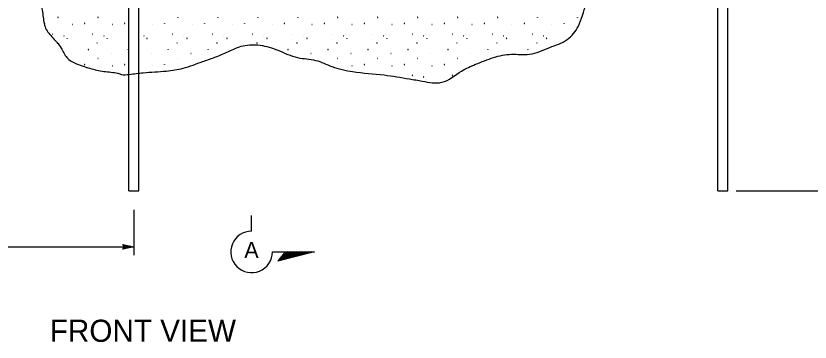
# Model space of a CAD drawing. Extents: x -894 to 866, y -476 to 714.
# Drawn here: x -348.1 to 81.7, y 167.9 to 344.7 of the extents above; entities that cross this region are included whole.
import ezdxf

# ---------------------------------------------------------------- set-up
doc = ezdxf.new("R2010")
doc.units = 0
for name, color, linetype in [('23 Layout Notes', 7, 'Continuous'), ('36 Drainage', 7, 'Continuous'), ('37 Drain Anno', 7, 'Continuous'), ('57 Undefined', 7, 'Continuous'), ('60 Nongeo Data', 7, 'Continuous')]:
    doc.layers.add(name, color=color, linetype=linetype)

msp = doc.modelspace()

# ---------------------------------------------------------------- linework, layer by layer
at = {"layer": '23 Layout Notes'}
for p, q in [((-220.52, 228.08), (-220.52, 236.64)), ((-209.27, 216.83), (-186.48, 216.83)), ((-209.27, 216.73), (-209.27, 216.73)), ((-186.48, 216.83), (-206.38, 211.76)), ((-202.27, 216.83), (-206.38, 211.76)), ((-188.12, 216.83), (-205.95, 212.28)), ((-189.75, 216.83), (-205.52, 212.81)), ((-191.39, 216.83), (-205.1, 213.34)), ((-193.02, 216.83), (-204.67, 213.86)), ((-194.66, 216.83), (-204.25, 214.39)), ((-196.3, 216.83), (-203.82, 214.91)), ((-197.93, 216.83), (-203.39, 215.44)), ((-199.57, 216.83), (-202.97, 215.96)), ((-201.21, 216.83), (-202.54, 216.49))]:
    msp.add_line(p, q, dxfattribs=at)
msp.add_arc((-220.52, 216.83), 11.25, 89.9995, 360, dxfattribs=at)
at = {"layer": '36 Drainage'}
for p, q in [((-286.93, 249.83), (-286.93, 547.32)), ((-281.61, 249.83), (-281.61, 547.32)), ((31.82, 249.83), (31.82, 547.32)), ((37.14, 249.83), (37.14, 547.32)), ((-286.93, 249.83), (-281.61, 249.83)), ((31.82, 249.83), (37.14, 249.83))]:
    msp.add_line(p, q, dxfattribs=at)
for points in [[(-44.22, 343.89), (-44.11, 343.89), (-44.11, 344.01), (-44.22, 344.01), (-44.22, 343.89)], [(-125.76, 310.16), (-125.65, 310.16), (-125.65, 310.27), (-125.76, 310.27), (-125.76, 310.16)]]:
    msp.add_lwpolyline(points, dxfattribs=at)
msp.add_lwpolyline([(-290.18, 220.92), (-284.27, 219.6), (-290.18, 218.29), (-289.97, 218.64), (-285.64, 219.6), (-289.97, 220.57), (-289.76, 220.22), (-286.99, 219.61), (-289.76, 218.99), (-289.55, 219.34), (-288.35, 219.61), (-289.55, 219.87), (-289.39, 219.6), (-290.18, 218.29), (-289.39, 219.6)], close=True, dxfattribs=at)
at = {"layer": '37 Drain Anno'}
for p, q in [((41.6, 249.83), (132.47, 249.83)), ((-284.27, 239.55), (-284.27, 215.14)), ((-603.02, 219.6), (-284.27, 219.6))]:
    msp.add_line(p, q, dxfattribs=at)
at = {"layer": '57 Undefined'}
msp.add_spline([(-328.01, 409.2), (-334.41, 398.11), (-336.84, 392.33), (-338.06, 382.6), (-338.06, 368.93), (-335.93, 356.16), (-333.5, 345.83), (-332.28, 338.84), (-328.64, 333.37), (-323.48, 327.29), (-320.44, 322.12), (-315.27, 318.78), (-307.07, 316.04), (-299.48, 314.52), (-291.89, 313.31), (-290.97, 313), (-286.72, 313), (-279.13, 313.91), (-266.67, 314.83), (-257.56, 316.35), (-246.93, 319.99), (-240.85, 322.12), (-232.96, 325.46), (-225.06, 328.5), (-215.95, 328.81), (-206.23, 326.07), (-195.59, 322.12), (-185.87, 320.6), (-177.06, 317.26), (-165.83, 314.52), (-148.82, 312.7), (-135.15, 310.57), (-128.16, 309.36), (-117.53, 308.75), (-106.9, 314.83), (-99.3, 318.47), (-89.58, 322.12), (-79.86, 323.94), (-70.14, 323.94), (-59.21, 327.59), (-49.79, 331.85), (-43.72, 339.14), (-39.46, 350.99), (-36.73, 359.81), (-36.73, 362.85), (-35.51, 367.41), (-34.91, 374.7), (-34, 379.56), (-34, 384.73), (-34, 388.99), (-34.6, 391.42), (-36.12, 396.28), (-36.73, 398.11), (-37.34, 402.36), (-38.55, 405.4), (-39.16, 406.62), (-41.15, 409.2)], degree=3, dxfattribs=at)
at = {"layer": '60 Nongeo Data'}
for points in [[(-325.32, 343.89), (-325.21, 343.89), (-325.21, 344.01), (-325.32, 344.01), (-325.32, 343.89)], [(-303.7, 343.89), (-303.58, 343.89), (-303.58, 344.01), (-303.7, 344.01), (-303.7, 343.89)], [(-260.45, 343.89), (-260.34, 343.89), (-260.34, 344.01), (-260.45, 344.01), (-260.45, 343.89)], [(-238.83, 343.89), (-238.71, 343.89), (-238.71, 344.01), (-238.83, 344.01), (-238.83, 343.89)], [(-217.2, 343.89), (-217.09, 343.89), (-217.09, 344.01), (-217.2, 344.01), (-217.2, 343.89)], [(-195.58, 343.89), (-195.47, 343.89), (-195.47, 344.01), (-195.58, 344.01), (-195.58, 343.89)], [(-173.96, 343.89), (-173.84, 343.89), (-173.84, 344.01), (-173.96, 344.01), (-173.96, 343.89)], [(-152.33, 343.89), (-152.22, 343.89), (-152.22, 344.01), (-152.33, 344.01), (-152.33, 343.89)], [(-130.71, 343.89), (-130.6, 343.89), (-130.6, 344.01), (-130.71, 344.01), (-130.71, 343.89)], [(-109.09, 343.89), (-108.98, 343.89), (-108.98, 344.01), (-109.09, 344.01), (-109.09, 343.89)], [(-87.46, 343.89), (-87.35, 343.89), (-87.35, 344.01), (-87.46, 344.01), (-87.46, 343.89)], [(-65.84, 343.89), (-65.73, 343.89), (-65.73, 344.01), (-65.84, 344.01), (-65.84, 343.89)], [(-332.54, 340.61), (-332.42, 340.61), (-332.42, 340.72), (-332.54, 340.72), (-332.54, 340.61)], [(-317.58, 339.97), (-317.47, 339.97), (-317.47, 340.08), (-317.58, 340.08), (-317.58, 339.97)], [(-310.91, 340.61), (-310.8, 340.61), (-310.8, 340.72), (-310.91, 340.72), (-310.91, 340.61)], [(-295.96, 339.97), (-295.85, 339.97), (-295.85, 340.08), (-295.96, 340.08), (-295.96, 339.97)], [(-289.29, 340.61), (-289.18, 340.61), (-289.18, 340.72), (-289.29, 340.72), (-289.29, 340.61)], [(-274.34, 339.97), (-274.23, 339.97), (-274.23, 340.08), (-274.34, 340.08), (-274.34, 339.97)], [(-267.67, 340.61), (-267.55, 340.61), (-267.55, 340.72), (-267.67, 340.72), (-267.67, 340.61)], [(-252.71, 339.97), (-252.6, 339.97), (-252.6, 340.08), (-252.71, 340.08), (-252.71, 339.97)], [(-246.04, 340.61), (-245.93, 340.61), (-245.93, 340.72), (-246.04, 340.72), (-246.04, 340.61)], [(-231.09, 339.97), (-230.98, 339.97), (-230.98, 340.08), (-231.09, 340.08), (-231.09, 339.97)], [(-224.42, 340.61), (-224.31, 340.61), (-224.31, 340.72), (-224.42, 340.72), (-224.42, 340.61)], [(-209.47, 339.97), (-209.36, 339.97), (-209.36, 340.08), (-209.47, 340.08), (-209.47, 339.97)], [(-202.8, 340.61), (-202.68, 340.61), (-202.68, 340.72), (-202.8, 340.72), (-202.8, 340.61)], [(-187.85, 339.97), (-187.73, 339.97), (-187.73, 340.08), (-187.85, 340.08), (-187.85, 339.97)], [(-181.17, 340.61), (-181.06, 340.61), (-181.06, 340.72), (-181.17, 340.72), (-181.17, 340.61)], [(-166.22, 339.97), (-166.11, 339.97), (-166.11, 340.08), (-166.22, 340.08), (-166.22, 339.97)], [(-159.55, 340.61), (-159.44, 340.61), (-159.44, 340.72), (-159.55, 340.72), (-159.55, 340.61)], [(-144.6, 339.97), (-144.49, 339.97), (-144.49, 340.08), (-144.6, 340.08), (-144.6, 339.97)], [(-137.93, 340.61), (-137.81, 340.61), (-137.81, 340.72), (-137.93, 340.72), (-137.93, 340.61)], [(-122.98, 339.97), (-122.86, 339.97), (-122.86, 340.08), (-122.98, 340.08), (-122.98, 339.97)], [(-116.3, 340.61), (-116.19, 340.61), (-116.19, 340.72), (-116.3, 340.72), (-116.3, 340.61)], [(-101.35, 339.97), (-101.24, 339.97), (-101.24, 340.08), (-101.35, 340.08), (-101.35, 339.97)], [(-94.68, 340.61), (-94.57, 340.61), (-94.57, 340.72), (-94.68, 340.72), (-94.68, 340.61)], [(-79.73, 339.97), (-79.62, 339.97), (-79.62, 340.08), (-79.73, 340.08), (-79.73, 339.97)], [(-73.06, 340.61), (-72.94, 340.61), (-72.94, 340.72), (-73.06, 340.72), (-73.06, 340.61)], [(-58.11, 339.97), (-57.99, 339.97), (-57.99, 340.08), (-58.11, 340.08), (-58.11, 339.97)], [(-51.43, 340.61), (-51.32, 340.61), (-51.32, 340.72), (-51.43, 340.72), (-51.43, 340.61)], [(-328.16, 334.76), (-328.04, 334.76), (-328.04, 334.88), (-328.16, 334.88), (-328.16, 334.76)], [(-322.07, 333.86), (-321.96, 333.86), (-321.96, 333.97), (-322.07, 333.97), (-322.07, 333.86)], [(-320.37, 332.5), (-320.26, 332.5), (-320.26, 332.61), (-320.37, 332.61), (-320.37, 332.5)], [(-306.53, 334.76), (-306.42, 334.76), (-306.42, 334.88), (-306.53, 334.88), (-306.53, 334.76)], [(-300.45, 333.86), (-300.33, 333.86), (-300.33, 333.97), (-300.45, 333.97), (-300.45, 333.86)], [(-298.75, 332.5), (-298.64, 332.5), (-298.64, 332.61), (-298.75, 332.61), (-298.75, 332.5)], [(-278.82, 333.86), (-278.71, 333.86), (-278.71, 333.97), (-278.82, 333.97), (-278.82, 333.86)], [(-277.13, 332.5), (-277.01, 332.5), (-277.01, 332.61), (-277.13, 332.61), (-277.13, 332.5)], [(-263.29, 334.76), (-263.17, 334.76), (-263.17, 334.88), (-263.29, 334.88), (-263.29, 334.76)], [(-257.2, 333.86), (-257.09, 333.86), (-257.09, 333.97), (-257.2, 333.97), (-257.2, 333.86)], [(-255.5, 332.5), (-255.39, 332.5), (-255.39, 332.61), (-255.5, 332.61), (-255.5, 332.5)], [(-241.66, 334.76), (-241.55, 334.76), (-241.55, 334.88), (-241.66, 334.88), (-241.66, 334.76)], [(-235.58, 333.86), (-235.46, 333.86), (-235.46, 333.97), (-235.58, 333.97), (-235.58, 333.86)], [(-233.88, 332.5), (-233.77, 332.5), (-233.77, 332.61), (-233.88, 332.61), (-233.88, 332.5)], [(-220.04, 334.76), (-219.93, 334.76), (-219.93, 334.88), (-220.04, 334.88), (-220.04, 334.76)], [(-213.95, 333.86), (-213.84, 333.86), (-213.84, 333.97), (-213.95, 333.97), (-213.95, 333.86)], [(-212.26, 332.5), (-212.14, 332.5), (-212.14, 332.61), (-212.26, 332.61), (-212.26, 332.5)], [(-198.42, 334.76), (-198.3, 334.76), (-198.3, 334.88), (-198.42, 334.88), (-198.42, 334.76)], [(-192.33, 333.86), (-192.22, 333.86), (-192.22, 333.97), (-192.33, 333.97), (-192.33, 333.86)], [(-190.63, 332.5), (-190.52, 332.5), (-190.52, 332.61), (-190.63, 332.61), (-190.63, 332.5)], [(-176.79, 334.76), (-176.68, 334.76), (-176.68, 334.88), (-176.79, 334.88), (-176.79, 334.76)], [(-170.71, 333.86), (-170.59, 333.86), (-170.59, 333.97), (-170.71, 333.97), (-170.71, 333.86)], [(-169.01, 332.5), (-168.9, 332.5), (-168.9, 332.61), (-169.01, 332.61), (-169.01, 332.5)], [(-155.17, 334.76), (-155.06, 334.76), (-155.06, 334.88), (-155.17, 334.88), (-155.17, 334.76)], [(-149.08, 333.86), (-148.97, 333.86), (-148.97, 333.97), (-149.08, 333.97), (-149.08, 333.86)], [(-147.39, 332.5), (-147.27, 332.5), (-147.27, 332.61), (-147.39, 332.61), (-147.39, 332.5)], [(-133.55, 334.76), (-133.43, 334.76), (-133.43, 334.88), (-133.55, 334.88), (-133.55, 334.76)], [(-127.46, 333.86), (-127.35, 333.86), (-127.35, 333.97), (-127.46, 333.97), (-127.46, 333.86)], [(-125.76, 332.5), (-125.65, 332.5), (-125.65, 332.61), (-125.76, 332.61), (-125.76, 332.5)], [(-111.92, 334.76), (-111.81, 334.76), (-111.81, 334.88), (-111.92, 334.88), (-111.92, 334.76)], [(-105.84, 333.86), (-105.73, 333.86), (-105.73, 333.97), (-105.84, 333.97), (-105.84, 333.86)], [(-104.14, 332.5), (-104.03, 332.5), (-104.03, 332.61), (-104.14, 332.61), (-104.14, 332.5)], [(-90.3, 334.76), (-90.19, 334.76), (-90.19, 334.88), (-90.3, 334.88), (-90.3, 334.76)], [(-84.21, 333.86), (-84.1, 333.86), (-84.1, 333.97), (-84.21, 333.97), (-84.21, 333.86)], [(-82.52, 332.5), (-82.41, 332.5), (-82.41, 332.61), (-82.52, 332.61), (-82.52, 332.5)], [(-68.68, 334.76), (-68.56, 334.76), (-68.56, 334.88), (-68.68, 334.88), (-68.68, 334.76)], [(-62.59, 333.86), (-62.48, 333.86), (-62.48, 333.97), (-62.59, 333.97), (-62.59, 333.86)], [(-60.89, 332.5), (-60.78, 332.5), (-60.78, 332.61), (-60.89, 332.61), (-60.89, 332.5)], [(-47.05, 334.76), (-46.94, 334.76), (-46.94, 334.88), (-47.05, 334.88), (-47.05, 334.76)], [(-325.71, 329.93), (-325.61, 329.93), (-325.61, 330.06), (-325.74, 330.06), (-325.74, 329.96)], [(-304.11, 329.93), (-303.99, 329.93), (-303.99, 330.06), (-304.11, 330.06), (-304.11, 329.93)], [(-260.87, 329.93), (-260.74, 329.93), (-260.74, 330.06), (-260.87, 330.06), (-260.87, 329.93)], [(-239.24, 329.93), (-239.12, 329.93), (-239.12, 330.06), (-239.24, 330.06), (-239.24, 329.93)], [(-217.62, 329.93), (-217.49, 329.93), (-217.49, 330.06), (-217.62, 330.06), (-217.62, 329.93)], [(-196, 329.93), (-195.87, 329.93), (-195.87, 330.06), (-196, 330.06), (-196, 329.93)], [(-174.37, 329.93), (-174.25, 329.93), (-174.25, 330.06), (-174.37, 330.06), (-174.37, 329.93)], [(-152.75, 329.93), (-152.63, 329.93), (-152.63, 330.06), (-152.75, 330.06), (-152.75, 329.93)], [(-131.13, 329.93), (-131, 329.93), (-131, 330.06), (-131.13, 330.06), (-131.13, 329.93)], [(-109.51, 329.93), (-109.38, 329.93), (-109.38, 330.06), (-109.51, 330.06), (-109.51, 329.93)], [(-87.88, 329.93), (-87.76, 329.93), (-87.76, 330.06), (-87.88, 330.06), (-87.88, 329.93)], [(-66.26, 329.93), (-66.13, 329.93), (-66.13, 330.06), (-66.26, 330.06), (-66.26, 329.93)], [(-318.18, 324.25), (-318.07, 324.25), (-318.07, 324.37), (-318.18, 324.37), (-318.18, 324.25)], [(-308.96, 326.36), (-308.85, 326.36), (-308.85, 326.47), (-308.96, 326.47), (-308.96, 326.36)], [(-296.56, 324.25), (-296.45, 324.25), (-296.45, 324.37), (-296.56, 324.37), (-296.56, 324.25)], [(-287.34, 326.36), (-287.23, 326.36), (-287.23, 326.47), (-287.34, 326.47), (-287.34, 326.36)], [(-274.94, 324.25), (-274.82, 324.25), (-274.82, 324.37), (-274.94, 324.37), (-274.94, 324.25)], [(-265.72, 326.36), (-265.6, 326.36), (-265.6, 326.47), (-265.72, 326.47), (-265.72, 326.36)], [(-253.31, 324.25), (-253.2, 324.25), (-253.2, 324.37), (-253.31, 324.37), (-253.31, 324.25)], [(-244.09, 326.36), (-243.98, 326.36), (-243.98, 326.47), (-244.09, 326.47), (-244.09, 326.36)], [(-200.85, 326.36), (-200.73, 326.36), (-200.73, 326.47), (-200.85, 326.47), (-200.85, 326.36)], [(-188.44, 324.25), (-188.33, 324.25), (-188.33, 324.37), (-188.44, 324.37), (-188.44, 324.25)], [(-179.22, 326.36), (-179.11, 326.36), (-179.11, 326.47), (-179.22, 326.47), (-179.22, 326.36)], [(-166.82, 324.25), (-166.71, 324.25), (-166.71, 324.37), (-166.82, 324.37), (-166.82, 324.25)], [(-157.6, 326.36), (-157.49, 326.36), (-157.49, 326.47), (-157.6, 326.47), (-157.6, 326.36)], [(-145.2, 324.25), (-145.08, 324.25), (-145.08, 324.37), (-145.2, 324.37), (-145.2, 324.25)], [(-135.98, 326.36), (-135.86, 326.36), (-135.86, 326.47), (-135.98, 326.47), (-135.98, 326.36)], [(-123.57, 324.25), (-123.46, 324.25), (-123.46, 324.37), (-123.57, 324.37), (-123.57, 324.25)], [(-114.35, 326.36), (-114.24, 326.36), (-114.24, 326.47), (-114.35, 326.47), (-114.35, 326.36)], [(-101.95, 324.25), (-101.84, 324.25), (-101.84, 324.37), (-101.95, 324.37), (-101.95, 324.25)], [(-92.73, 326.36), (-92.62, 326.36), (-92.62, 326.47), (-92.73, 326.47), (-92.73, 326.36)], [(-80.33, 324.25), (-80.21, 324.25), (-80.21, 324.37), (-80.33, 324.37), (-80.33, 324.25)], [(-71.11, 326.36), (-70.99, 326.36), (-70.99, 326.47), (-71.11, 326.47), (-71.11, 326.36)], [(-310.91, 318.27), (-310.8, 318.27), (-310.8, 318.38), (-310.91, 318.38), (-310.91, 318.27)], [(-303.7, 321.56), (-303.58, 321.56), (-303.58, 321.67), (-303.7, 321.67), (-303.7, 321.56)], [(-289.29, 318.27), (-289.18, 318.27), (-289.18, 318.38), (-289.29, 318.38), (-289.29, 318.27)], [(-267.67, 318.27), (-267.55, 318.27), (-267.55, 318.38), (-267.67, 318.38), (-267.67, 318.27)], [(-260.45, 321.56), (-260.34, 321.56), (-260.34, 321.67), (-260.45, 321.67), (-260.45, 321.56)], [(-173.96, 321.56), (-173.84, 321.56), (-173.84, 321.67), (-173.96, 321.67), (-173.96, 321.56)], [(-159.55, 318.27), (-159.44, 318.27), (-159.44, 318.38), (-159.55, 318.38), (-159.55, 318.27)], [(-152.33, 321.56), (-152.22, 321.56), (-152.22, 321.67), (-152.33, 321.67), (-152.33, 321.56)], [(-137.93, 318.27), (-137.81, 318.27), (-137.81, 318.38), (-137.93, 318.38), (-137.93, 318.27)], [(-130.71, 321.56), (-130.6, 321.56), (-130.6, 321.67), (-130.71, 321.67), (-130.71, 321.56)], [(-116.3, 318.27), (-116.19, 318.27), (-116.19, 318.38), (-116.3, 318.38), (-116.3, 318.27)], [(-109.09, 321.56), (-108.98, 321.56), (-108.98, 321.67), (-109.09, 321.67), (-109.09, 321.56)], [(-295.96, 317.63), (-295.85, 317.63), (-295.85, 317.74), (-295.96, 317.74), (-295.96, 317.63)], [(-274.34, 317.63), (-274.23, 317.63), (-274.23, 317.74), (-274.34, 317.74), (-274.34, 317.63)], [(-166.22, 317.63), (-166.11, 317.63), (-166.11, 317.74), (-166.22, 317.74), (-166.22, 317.63)], [(-144.6, 317.63), (-144.49, 317.63), (-144.49, 317.74), (-144.6, 317.74), (-144.6, 317.63)], [(-122.98, 317.63), (-122.86, 317.63), (-122.86, 317.74), (-122.98, 317.74), (-122.98, 317.63)], [(-101.35, 317.63), (-101.24, 317.63), (-101.24, 317.74), (-101.35, 317.74), (-101.35, 317.63)], [(-133.55, 312.42), (-133.43, 312.42), (-133.43, 312.54), (-133.55, 312.54), (-133.55, 312.42)], [(-127.46, 311.52), (-127.35, 311.52), (-127.35, 311.63), (-127.46, 311.63), (-127.46, 311.52)], [(-111.92, 312.42), (-111.81, 312.42), (-111.81, 312.54), (-111.92, 312.54), (-111.92, 312.42)]]:
    msp.add_lwpolyline(points, dxfattribs=at)

# ---------------------------------------------------------------- texts
at = {"layer": '57 Undefined'}
for s, height, p in [('A', 8.75, (-224.48, 213.49)), ('FRONT VIEW', 12, (-329.69, 168.11))]:
    msp.add_text(s, height=height, dxfattribs=at).set_placement(p)

doc.saveas('drawing.dxf')
